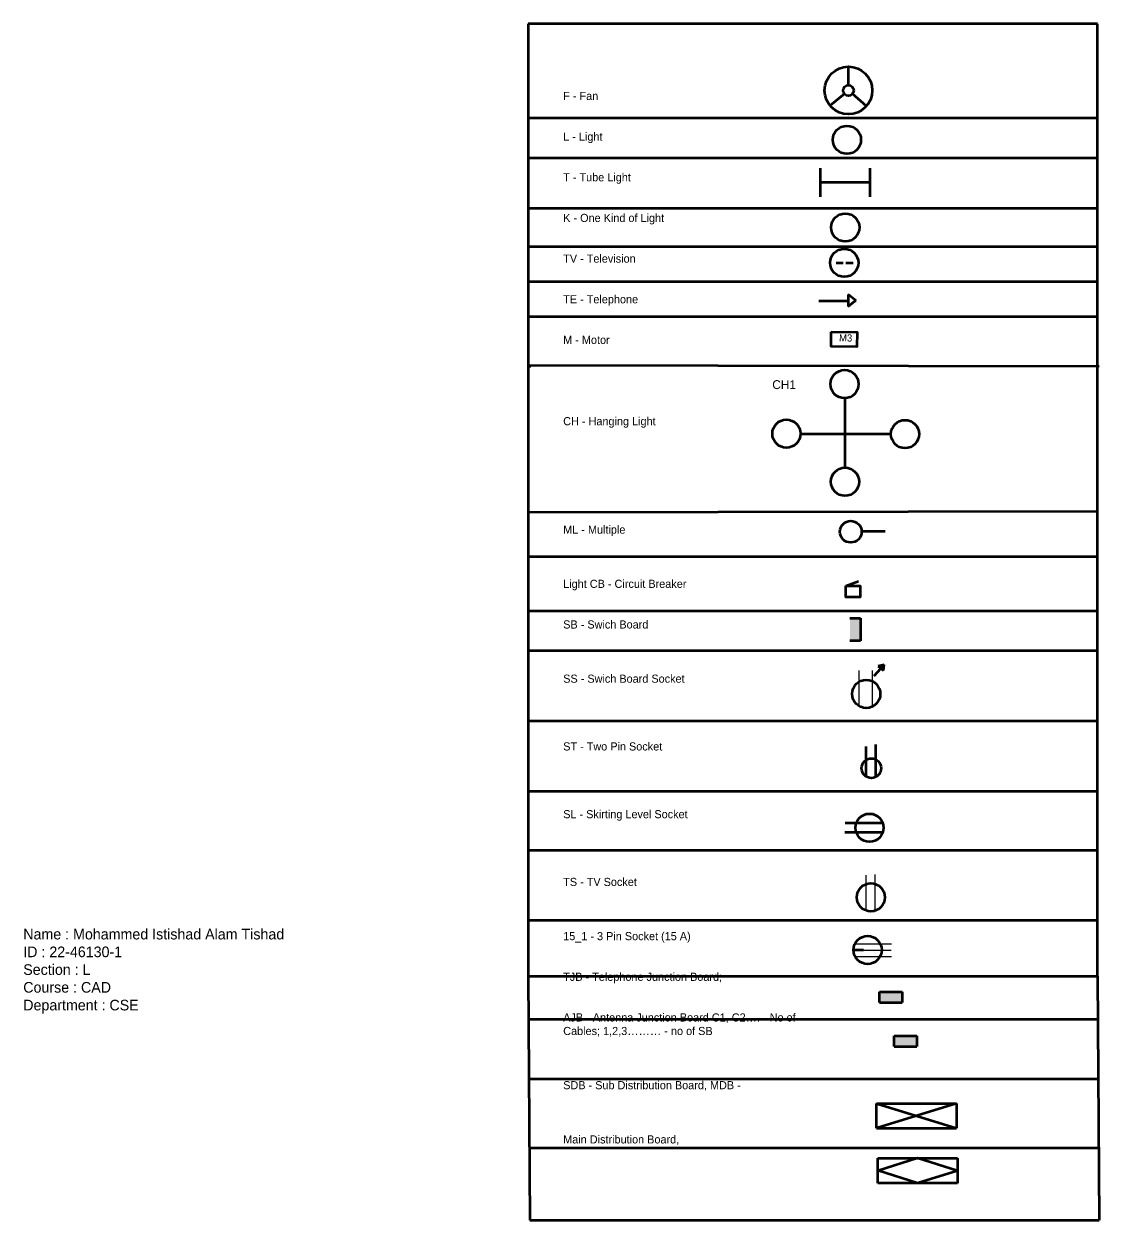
# Model space of a CAD drawing. Header units: inches. Extents: x -1722 to 2146, y -2751 to 53.
# Drawn here: x 1539 to 2146, y -689 to -15 of the extents above; entities that cross this region are included whole.
import ezdxf

# ---------------------------------------------------------------- set-up
doc = ezdxf.new("R2010")
doc.units = ezdxf.units.IN
doc.header["$MEASUREMENT"] = 0

msp = doc.modelspace()

# ---------------------------------------------------------------- hatches: boundary and pattern name
at = {"lineweight": 158}
h = msp.add_hatch(color=256, dxfattribs=at)
h.set_gradient(color1=(135, 135, 120), color2=(116, 116, 103), one_color=1, tint=0.43, name='INVCURVED')
h.paths.add_polyline_path([(2011.24, -349.62), (2005.24, -349.62), (2005.24, -362.36), (2011.24, -362.36)])
at = {"lineweight": 200}
h = msp.add_hatch(color=256, dxfattribs=at)
h.set_gradient(color1=(255, 255, 255), one_color=1, tint=1, name='INVCURVED')
h.paths.add_polyline_path([(2024.19, -379.15), (2024.54, -375.89), (2021.22, -376.56)])
at = {"lineweight": 158}
h = msp.add_hatch(color=256, dxfattribs=at)
h.set_gradient(color1=(185, 201, 19), color2=(207, 224, 21), one_color=1, tint=0.48, name='INVCURVED')
h.paths.add_polyline_path([(2034.76, -566.25), (2034.76, -560.26), (2022.01, -560.26), (2022.01, -566.25)])
at = {"lineweight": 200}
h = msp.add_hatch(color=256, dxfattribs=at)
h.set_gradient(color1=(174, 212, 239), color2=(187, 219, 242), one_color=1, tint=0.84, name='INVCURVED')
h.paths.add_polyline_path([(2030.26, -585.12), (2030.26, -591.11), (2043.02, -591.11), (2043.02, -585.12)])

# ---------------------------------------------------------------- linework, layer by layer
for p, q in [((2144.89, -14.52), (1823.86, -14.52)), ((1823.86, -14.52), (1823.86, -32.67)), ((2144.89, -551.44), (2144.89, -14.52)), ((1823.86, -32.67), (1823.86, -551.44)), ((1823.19, -67.51), (2144.89, -67.51)), ((2144.89, -90.25), (1823.86, -90.25)), ((1988.76, -111.93), (1988.76, -95.91)), ((2016.45, -95.91), (2016.45, -111.93)), ((2016.45, -103.92), (1988.76, -103.92)), ((1823.86, -118.37), (2144.89, -118.37)), ((2144.89, -140.16), (1823.86, -140.16)), ((1823.86, -159.75), (2144.89, -159.75)), ((2008.81, -170.67), (2004.19, -167.14)), ((2004.19, -167.14), (2004.34, -173.8)), ((1987.74, -170.67), (2004.27, -170.67)), ((2004.34, -173.8), (2008.49, -170.54)), ((2008.32, -170.67), (2008.81, -170.67)), ((2144.89, -179.65), (1823.86, -179.65)), ((1823.2, -206.9), (2145.75, -207.42)), ((1823.86, -207.45), (1825.4, -207.45)), ((1823.72, -289.79), (2145.24, -289.27)), ((1823.86, -314.89), (2144.89, -314.89)), ((2002.88, -331.29), (2010.15, -328.71)), ((1823.86, -345.36), (2144.89, -345.36)), ((2144.89, -368.03), (1823.86, -368.03)), ((2024.54, -375.89), (2021.22, -376.56)), ((2021.22, -376.56), (2024.19, -379.15)), ((2024.19, -379.15), (2024.54, -375.89)), ((2019, -382.18), (2022.67, -377.88)), ((1823.86, -407.41), (2144.89, -407.41)), ((2014.29, -421.86), (2014.29, -438.75)), ((1823.86, -447.22), (2144.89, -447.22)), ((2144.89, -480.53), (1823.86, -480.53)), ((1823.86, -519.91), (2144.89, -519.91)), ((1823.86, -551.44), (1824.75, -688.97)), ((1823.86, -551.44), (2144.89, -551.44)), ((2144.89, -551.44), (2145.78, -688.97)), ((1824.02, -575.62), (2145.05, -575.62)), ((2145.27, -609.43), (1824.23, -609.43)), ((2020.34, -623.17), (2065.34, -623.17)), ((1824.49, -648.22), (2145.52, -648.22)), ((2065.92, -668.21), (2043.42, -668.21)), ((1824.75, -688.97), (2145.78, -688.97))]:
    msp.add_line(p, q, dxfattribs=at)
at = {"lineweight": 158}
for p, q in [((2004.42, -49.03), (2004.42, -38.61)), ((2002.12, -53.95), (1994.09, -60.6)), ((2014.56, -60.83), (2006.69, -54)), ((1997.58, -149.15), (2001.51, -149.15)), ((2002.95, -149.15), (2007.03, -149.15)), ((2002.42, -225.51), (2002.42, -264.72)), ((1977.4, -245.73), (2028.4, -245.73)), ((2011.79, -300.58), (2025.12, -300.58)), ((2005.24, -349.62), (2011.24, -349.62)), ((2011.24, -349.62), (2011.24, -362.36)), ((2011.24, -362.36), (2005.24, -362.36)), ((2019.89, -439.49), (2019.89, -420.73)), ((2023.84, -465.23), (2002.51, -465.25)), ((2023.45, -470.43), (2002.45, -470.39)), ((2012.84, -536.74), (2006.84, -536.74)), ((2021.99, -566.25), (2034.74, -566.25)), ((2022.01, -566.26), (2022.01, -560.26)), ((2022.01, -560.26), (2034.76, -560.26)), ((2034.76, -560.22), (2034.76, -566.22)), ((2030.26, -591.12), (2030.26, -585.12)), ((2030.26, -585.12), (2043.02, -585.12)), ((2043.02, -585.09), (2043.02, -591.09)), ((2030.25, -591.11), (2042.99, -591.11)), ((2020.34, -637.16), (2020.34, -623.17)), ((2020.34, -623.17), (2065.34, -637.16)), ((2065.34, -623.17), (2020.34, -637.16)), ((2065.34, -623.17), (2065.34, -637.16)), ((2020.34, -637.16), (2065.34, -637.16)), ((2020.92, -661.09), (2043.42, -653.96)), ((2020.92, -668.21), (2020.92, -653.97)), ((2020.92, -653.97), (2065.92, -653.97)), ((2043.42, -653.96), (2065.92, -661.09)), ((2065.92, -653.97), (2065.92, -668.21)), ((2043.42, -668.21), (2020.92, -661.09)), ((2065.92, -661.16), (2043.42, -668.21)), ((2043.42, -668.21), (2020.92, -668.21))]:
    msp.add_line(p, q, dxfattribs=at)
for p, q in [((2010.5, -398.89), (2010.5, -379.07)), ((2018.06, -399.53), (2018.06, -379.17)), ((2014.34, -514.22), (2014.34, -494.4)), ((2019.51, -514.39), (2019.51, -494.03)), ((2007.69, -533.17), (2028.05, -533.17)), ((2008, -533.19), (2028.79, -533.19)), ((2012.84, -536.74), (2028.61, -536.74)), ((2012.84, -536.74), (2028.61, -536.74)), ((2007.69, -540.4), (2028.05, -540.4)), ((2008, -540.28), (2028.79, -540.28))]:
    msp.add_line(p, q)
at = {"lineweight": 200}
for points in [[(1994.78, -188.1), (2009.28, -188.28), (2009.17, -196.64), (1994.68, -196.46)], [(2002.88, -331.29), (2011.09, -331.29), (2011.09, -337.67), (2002.88, -337.67)]]:
    msp.add_lwpolyline(points, close=True, dxfattribs=at)
for centre, radius in [((2004.42, -52.03), 13.42), ((2003.55, -79.86), 7.94), ((2002.64, -129.29), 7.94), ((2002.08, -149.22), 7.94), ((2002.23, -217.57), 7.94), ((1969.46, -245.55), 7.94), ((2036.34, -245.8), 7.94), ((2002.49, -272.66), 7.94), ((2005.72, -300.82), 6.12), ((2014.47, -392.3), 7.94), ((2017.38, -434.19), 5.52), ((2016.31, -467.76), 7.94), ((2017.07, -506.99), 7.94), ((2015.25, -536.68), 7.94)]:
    msp.add_circle(centre, radius, dxfattribs=at)
at = {"lineweight": 158}
msp.add_circle((2004.42, -52.03), 3, dxfattribs=at)

# ---------------------------------------------------------------- texts
at = {"lineweight": 200, "attachment_point": 1}
for s, insert, char_height, width in [('\\pl3.458;{\\H0.9167x;F - Fan \\P\\P\\PL - Light\\P\\P\\PT - Tube Light\\P\\P\\PK - One Kind of Light \\P\\P\\PTV - Television\\P\\P\\PTE - Telephone \\P\\P\\PM - Motor\\P\\P\\P\\P\\P\\PCH - Hanging Light \\P\\P\\P\\P\\P\\P\\P\\PML - Multiple\\P \\P\\P\\PLight CB - Circuit Breaker \\P\\P\\PSB - Swich Board\\P\\P\\P\\PSS - Swich Board Socket \\P\\P\\P\\P\\PST - Two Pin Socket\\P\\P\\P\\P\\PSL - Skirting Level Socket \\P\\P\\P\\P\\PTS - TV Socket\\P\\P\\P\\P15_1 - 3 Pin Socket (15 A)\\P\\P\\PTJB - Telephone Junction Board; \\P\\P\\PAJB - Antenna Junction Board C1, C2\\fArial|b0|i0|c0|p34;…\\Ftxt|c0;. - No of Cables; 1,2,3\\fArial|b0|i0|c0|p34;………\\Ftxt|c0; - no of SB\\P\\P\\P\\PSDB - Sub Distribution Board, MDB - \\P\\P\\P\\PMain Distribution Board,}', (1840.11, -52.85), 5, 156.2628), ('CH1', (1961.49, -215.41), 5, 20.4591), ('Name : Mohammed Istishad Alam Tishad\\PID : 22-46130-1\\PSection : L\\PCourse : CAD\\PDepartment : CSE', (1539.07, -524.73), 6, 375.2942)]:
    msp.add_mtext(s, dxfattribs=dict(at, insert=insert, char_height=char_height, width=width))
at = {"lineweight": 200, "insert": (1999.17, -189.53), "char_height": 4, "width": 4.7455, "attachment_point": 1, "rotation": 359.28319}
msp.add_mtext('M3', dxfattribs=at)

doc.saveas('drawing.dxf')
